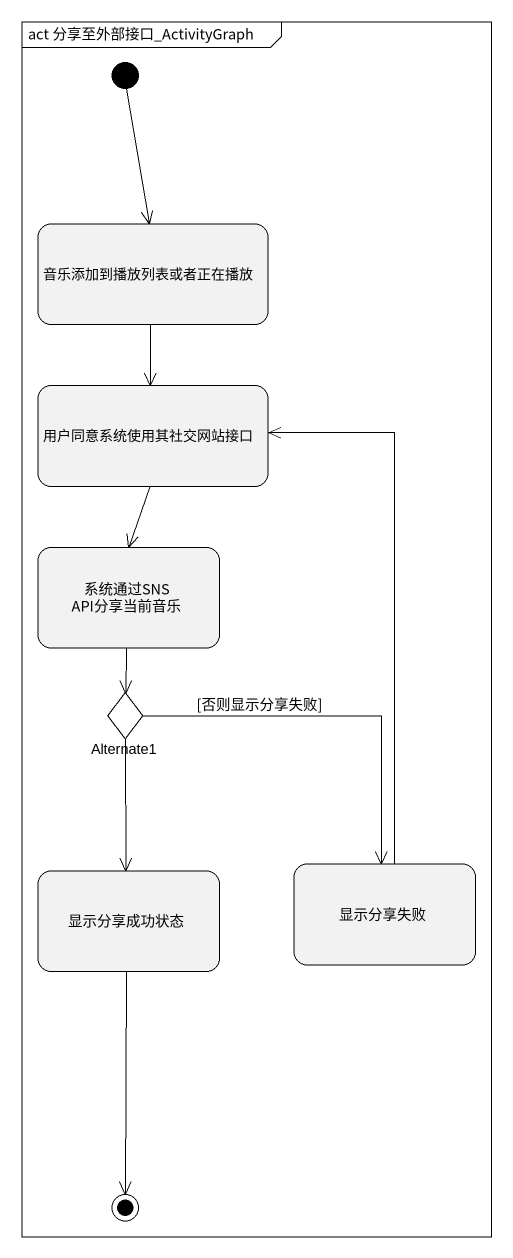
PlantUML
@startuml
mainframe act 分享至外部接口_ActivityGraph
hide empty description
state 音乐添加到播放列表或者正在播放
state 用户同意系统使用其社交网站接口
state "系统通过SNS API分享当前音乐" as 系统通过SNS_API分享当前音乐
state Alternate1 <<choice>>
state 显示分享失败
state 显示分享成功状态
[*] --> 音乐添加到播放列表或者正在播放
音乐添加到播放列表或者正在播放 --> 用户同意系统使用其社交网站接口
用户同意系统使用其社交网站接口 --> 系统通过SNS_API分享当前音乐
系统通过SNS_API分享当前音乐 --> Alternate1
Alternate1 --> 显示分享失败 : [否则显示分享失败]
Alternate1 --> 显示分享成功状态
显示分享失败 -up-> 用户同意系统使用其社交网站接口
显示分享成功状态 --> [*]
@enduml
